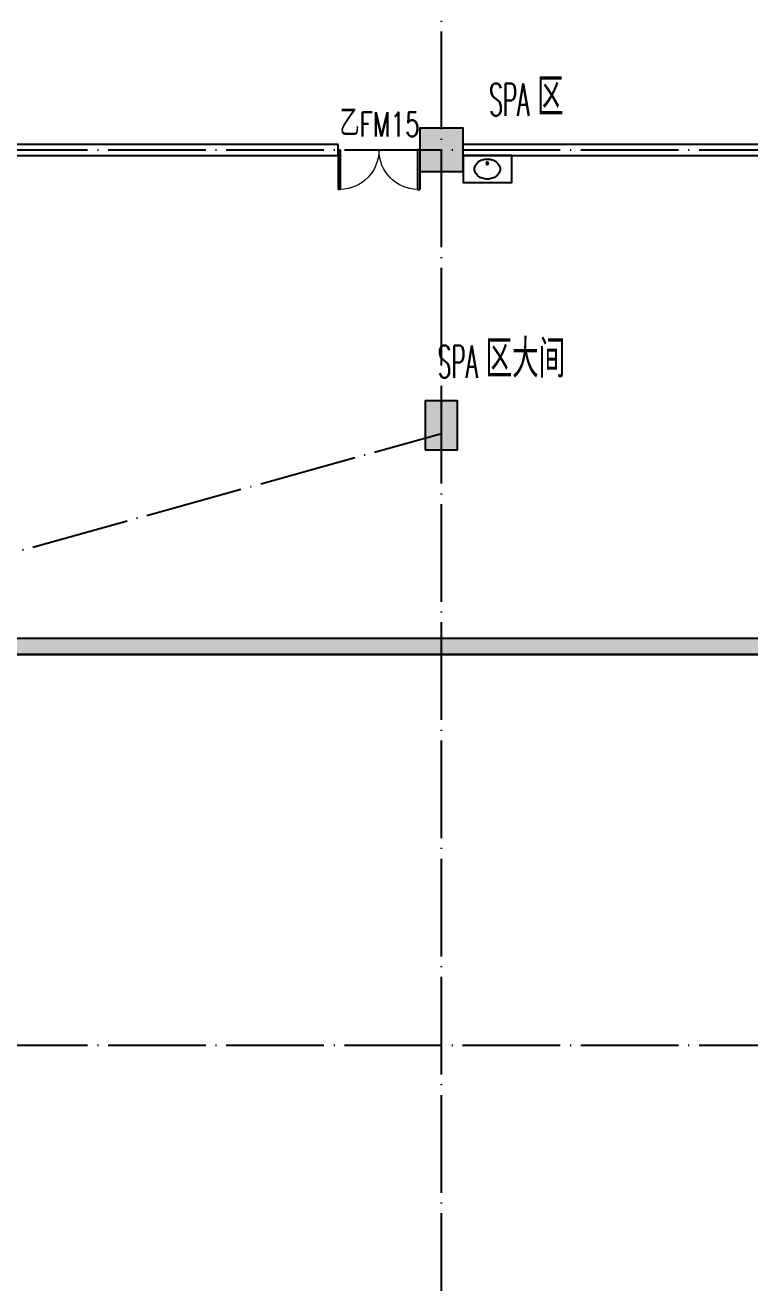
# Model space of a CAD drawing. Extents: x 246015 to 608740, y -108003 to 88400.
# Drawn here: x 398683 to 412039, y -41341 to -18161 of the extents above; entities that cross this region are included whole.
import ezdxf

# ---------------------------------------------------------------- set-up
doc = ezdxf.new("R2010")
doc.units = 0
doc.header["$LTSCALE"] = 3000
doc.header["$MEASUREMENT"] = 0
doc.linetypes.add('DOTE', pattern=[2.42, 2, -0.2, 0.02, -0.2])
doc.layers.get('0').update_dxf_attribs({"linetype": 'CONTINUOUS'})
for name, color, linetype in [('column', 9, 'CONTINUOUS'), ('dote', 1, 'DOTE'), ('LVTRY', 6, 'CONTINUOUS'), ('PUB_HATCH', 8, 'CONTINUOUS'), ('PUB_TEXT', 7, 'CONTINUOUS'), ('stair', 2, 'CONTINUOUS'), ('WALL', 9, 'CONTINUOUS'), ('WINDOW', 4, 'CONTINUOUS'), ('WINDOW_TEXT', 7, 'CONTINUOUS')]:
    doc.layers.add(name, color=color, linetype=linetype)
doc.layers.add('红线', color=7, linetype='CONTINUOUS', true_color=0xe0150b)
doc.styles.add('_TCH_WINDOW', font='SIMPLEX', dxfattribs={"bigfont": 'GBCBIG'})
doc.styles.add('DIM_FONT', font='simplex.shx', dxfattribs={"width": 0.7, "bigfont": 'hztxt.shx'})

# ---------------------------------------------------------------- blocks, each defined once
blk = doc.blocks.new('_FZH')
blk.add_lwpolyline([(-0.5, -0.5), (0.5, -0.5), (0.5, 0.5), (-0.5, 0.5)], close=True)
at = {"layer": 'PUB_HATCH'}
blk.add_solid([(-0.5, -0.5), (0.5, -0.5), (-0.5, 0.5), (0.5, 0.5)], dxfattribs=at)
blk = doc.blocks.new('$DorLib2D$00000002')
for p, q in [((-0.5, 0), (-0.5, 0.4875)), ((-0.475, 0.4875), (-0.5, 0.4875)), ((-0.475, 0), (-0.475, 0.4875)), ((0.475, 0), (0.475, 0.4875)), ((0.475, 0.4875), (0.5, 0.4875)), ((0.5, 0), (0.5, 0.4875)), ((-0.5, 0), (-0.475, 0)), ((0.5, 0), (0.475, 0))]:
    blk.add_line(p, q)
at = {"lineweight": 13}
for centre, start, end in [((-0.4875, 0), 0, 88.53072), ((0.4875, 0), 91.46928, 180)]:
    blk.add_arc(centre, 0.4875, start, end, dxfattribs=at)
blk = doc.blocks.new('$lvtry$00000004')
at = {"elevation": 0}
blk.add_lwpolyline([(0, -370, 0.078966), (92, -355, 0.088152), (166, -316, 0.105269), (218, -253, 0.121685), (235, -185, 0.121685), (218, -117, 0.105269), (166, -54, 0.088152), (92, -15, 0.078966), (0, 0, 0.078966), (-92, -15, 0.088152), (-166, -54, 0.105269), (-218, -117, 0.121685), (-235, -185, 0.121685), (-218, -253, 0.105269), (-166, -316, 0.088152), (-92, -355, 0.078966)], format="xyb", close=True, dxfattribs=at)
blk.add_circle((0, -80, 0), 20)

msp = doc.modelspace()

# ---------------------------------------------------------------- hatches: boundary and pattern name
at = {"layer": 'PUB_HATCH'}
msp.add_hatch(color=256, dxfattribs=at).paths.add_polyline_path([(397353.9, -29461.4), (397353.9, -29761.4), (414453.9, -29761.4), (414453.9, -29461.4)])

# ---------------------------------------------------------------- linework, layer by layer
at = {"layer": 'dote', "ltscale": 0.3}
for p, q in [((406353.9, -81061.4), (406353.9, 53538.6)), ((295667.9, -20461.4), (554353.9, -20461.4)), ((302294.5, -54593.9), (406353.9, -25688.6)), ((295667.9, -29461.4), (554353.9, -29461.4)), ((295667.9, -36961.4), (554353.9, -36961.4))]:
    msp.add_line(p, q, dxfattribs=at)
at = {"layer": 'LVTRY'}
msp.add_lwpolyline([(407654.1, -20561.4), (406753.9, -20561.4), (406753.9, -21061.4), (407654.1, -21061.4)], close=True, dxfattribs=at)
at = {"layer": 'stair'}
msp.add_lwpolyline([(299553.9, 3467.8), (299553.9, 28838.6), (316453.9, 28838.6), (316453.9, 27409.7), (323493.1, 28025.5), (322800.2, 35945.3, -0.0349916), (393128.8, 42129.1), (393066.7, 42838.6), (467189.2, 42838.6), (467163, 42538.6), (467127.7, 42135.3, -0.0358539), (537955.2, 35916.1), (536854.9, 23339.1), (538648, 23182.2), (537798.3, 13438.6), (553653.9, 13438.6), (553653.9, -20761.4), (454653.9, -20761.4), (454653.9, -29761.4), (393186.2, -29761.4), (325560.9, -48546.2), (299553.9, 3467.8)], format="xyb", close=True, dxfattribs=at)
at = {"layer": 'WALL'}
for p, q in [((404453.9, -20361.4), (398453.9, -20361.4)), ((404453.9, -20561.4), (404453.9, -20361.4)), ((412703.9, -20361.4), (406753.9, -20361.4)), ((398453.9, -20561.4), (404453.9, -20561.4)), ((406753.9, -20561.4), (412703.9, -20561.4)), ((397353.9, -29461.4), (414453.9, -29461.4)), ((397353.9, -29761.4), (414453.9, -29761.4))]:
    msp.add_line(p, q, dxfattribs=at)
at = {"layer": '红线', "linetype": 'DOTE'}
msp.add_lwpolyline([(321625.8, 41313.5), (283782, 20451.8), (327022.4, -69761.6, -0.1186699), (571935, -34205), (582107, -28597.6), (543576.1, 41298.8, 0.0913964), (321625.8, 41313.5)], format="xyb", dxfattribs=at)
at = {"layer": '红线', "color": 31, "linetype": 'DOTE', "ltscale": 0.5}
msp.add_lwpolyline([(321625.8, 41313.5), (283782, 20451.8), (327022.4, -69761.6, -0.1186699), (571935, -34205), (582107, -28597.6), (543576.1, 41298.8, 0.0913964), (321625.8, 41313.5)], format="xyb", dxfattribs=at)

# ---------------------------------------------------------------- block references
at = {"layer": 'column'}
for p, xscale, yscale, zscale in [((406353.9, -20461.4), 800, 800, 800), ((406353.9, -25536.7), 600, 903.6449049927287, 903.6449049927287)]:
    msp.add_blockref('_FZH', p, dxfattribs=dict(at, xscale=xscale, yscale=yscale, zscale=zscale))
at = {"layer": 'LVTRY', "yscale": -1, "rotation": 180}
msp.add_blockref('$lvtry$00000004', (407200.6, -20628.9), dxfattribs=at)
at = {"layer": 'WINDOW', "xscale": -1500, "yscale": 1500, "zscale": -1500, "rotation": 180.0000000039565}
msp.add_blockref('$DorLib2D$00000002', (405203.9, -20461.4), dxfattribs=at)

# ---------------------------------------------------------------- texts
at = {"layer": 'PUB_TEXT', "style": 'DIM_FONT'}
for s, height, width, p in [('SPA', 595, 0.494118, (407233.3, -19830.6)), ('区', 700, 0.7, (408115.3, -19830.6)), ('SPA', 595, 0.494118, (406285.4, -24659)), ('区大间', 700, 0.7, (407167.4, -24659))]:
    msp.add_text(s, height=height, dxfattribs=dict(at, width=width)).set_placement(p)
at = {"layer": 'WINDOW_TEXT', "style": '_TCH_WINDOW'}
msp.add_text('乙', height=506.4, rotation=0, dxfattribs=at).set_placement((404479.6, -20211.4))
at = {"layer": 'WINDOW_TEXT', "style": '_TCH_WINDOW', "width": 0.705882}
msp.add_text('FM15', height=446.25, rotation=0, dxfattribs=at).set_placement((404848.2, -20211.4))

doc.saveas('drawing.dxf')
